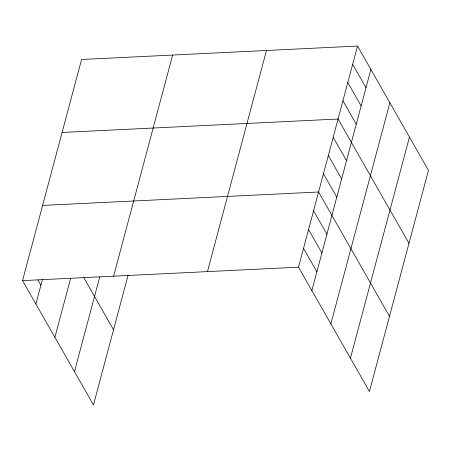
<?xml version="1.0" encoding="UTF-8"?>
<svg xmlns="http://www.w3.org/2000/svg" width="451" height="451" viewBox="0 0 451 451"><rect width="100%" height="100%" fill="white"/><g stroke="black" fill="none" stroke-linecap="round" stroke-linejoin="round"><path stroke-width="0.68" d="M128.135 275.037L93.464 404.942L22.55 280.612L81.563 59.493L357.536 46.058L428.45 170.388L369.437 391.507L298.517 267.178L357.536 46.058M35.894 304.002L42.518 279.169M54.892 337.314L70.655 278.244M74.466 371.635L99.761 276.858M113.618 276.181L172.632 55.061M207.449 271.609L266.462 50.489M311.861 290.568L370.874 69.448M330.859 323.874L389.873 102.755M350.438 358.195L409.452 137.076M62.091 132.464L338.058 119.025L408.978 243.354M42.614 205.43L318.586 191.996L389.501 316.326M22.55 280.612L298.517 267.178M352.665 64.301L366.009 87.691M347.794 82.544L361.138 105.934M342.929 100.782L356.267 124.177M333.193 137.267L346.531 160.657M328.322 155.51L341.666 178.9M323.452 173.753L336.796 197.143M313.569 210.792L326.907 234.182M308.552 229.587L321.896 252.977M303.534 248.383L316.878 271.773M83.886 277.788L113.534 329.76M37.828 279.812L40.906 285.212"/></g></svg>
